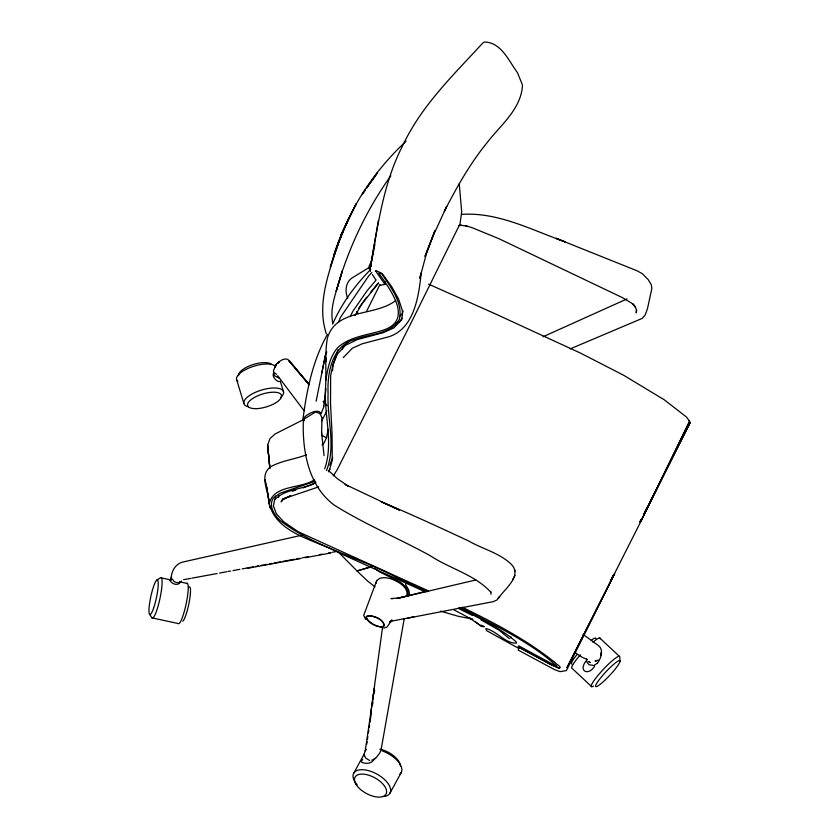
<?xml version="1.0" encoding="UTF-8"?>
<svg xmlns="http://www.w3.org/2000/svg" width="839" height="839" viewBox="0 0 839 839"><rect width="100%" height="100%" fill="white"/><g stroke="black" fill="none" stroke-linecap="round" stroke-linejoin="round"><path stroke-width="1.26" d="M324.683 468.791C333.607 443.527 324.2 415.714 325.385 389.653C326.749 372.589 324.452 355.317 327.336 338.379C335.925 308.06 375.264 316.712 395.683 300.519M425.247 591.82L340.089 553.383C316.471 540.106 276.576 534.128 269.256 503.61C269.088 491.948 258.36 475.314 270.882 466.62C282.03 460.517 294.888 459.311 306.581 454.748M369.066 268.69L369.118 266.152L371.09 261.894M326.539 437.738L321.935 435.389L321.61 434.497L321.956 417.581M332.58 370.691L332.8 365.636L337.97 349.873M278.579 497.475L278.695 495.43M321.893 417.633L319.921 413.627L315.663 411.928L303.372 419.521C302.134 450.207 308.133 486.18 334.667 505.382C365.133 524.459 398.598 538.292 430.082 555.617C449.631 568.548 474.937 574.778 490.972 592.324L490.521 591.568L491.077 594.306M326.004 388.835L323.539 407.576L321.043 413.868C318.338 406.024 299.901 418.147 303.97 420.045M302.984 419.049C306.759 389.852 312.874 360.235 327.462 334.352M370.786 713.024L382.605 626.859M366.79 744.13L367.146 741.645M367.503 739.149L367.86 736.652M370.439 271.343L369.894 270.043C377.707 227.39 382.804 183.5 403.276 144.476C421.944 105.116 453.542 74.912 482.519 43.303L484.386 42.013C501.271 42.202 508.801 61.016 517.453 72.647L522.477 85.012C521.418 109.091 500.201 125.41 486.63 143.228C469.735 164.119 456.531 187.579 444.292 211.407L446.663 206.425L433.26 235.549L425.079 256.252M384.87 281.484L384.965 284.463L385.395 281.904L384.965 284.463L379.889 285.281M368.405 732.866L368.782 730.287M369.16 727.707L369.548 725.127M369.926 722.547L371.258 713.507M372.589 704.477L372.967 701.897M374.299 692.857L374.676 690.277M586.629 658.877L586.954 662.202L589.03 664.75L594.064 665.484L597.221 663.292M372.81 699.065L374.372 688.441L365.238 750.811L364.304 753.349L364.451 755.991M378.379 220.51L369.894 270.043L374.928 244.233M325.773 380.445C327.692 368.824 329.8 356.46 337.949 347.388C350.733 335.978 368.824 335.128 384.367 329.769C413.732 319.103 389.306 288.543 378.903 273.294L379.532 272.748L381.902 273.996C390.649 287.316 403.276 302.564 399.301 319.502C390.492 334.583 370.534 333.544 355.841 339.176C332.171 344.892 327.147 372.443 328.08 393.271C326.864 418.703 336.366 446.065 326.486 470.522M404.199 618.867L381.063 749.909L379.648 753.181L375.746 758.246M407.827 618.165L493.175 601.657L496.856 600.032L499.645 596.697L498.251 598.312C504.795 588.758 523.421 575.365 510.542 563.577C498.754 552.723 482.299 548.895 468.686 540.977C439.626 527.5 410.617 513.898 380.99 501.712L399.448 510.091L345.112 484.407L348.657 486.452L337.572 478.849L330.073 471.927M328.206 429.222L326.539 437.538L323.885 443.254L322.061 444.922M316.125 401.231L325.375 355.432L326.801 351.856M321.851 372.81L325.375 355.432M373.858 758.97C372.537 763.836 365.668 764.077 361.819 762.357L361.347 761.445L362.658 759.337M376.092 583.273L376.742 580.557L379.91 578.249L383.192 577.704A17.168 8.537 25.7 0 1 391.404 578.994C398.315 581.574 408.834 587.248 406.852 596.057M403.108 310.954L402.521 313.325L400.245 315.884M420.045 277.342L421.147 272.99C418.818 297.006 413.826 331.562 385.437 337.666L362.112 343.822L352.432 348.185L343.298 357.592M636.749 310.346L636.14 312.8C637.252 309.329 634.987 306.078 632.679 303.697L635.563 307.189L631.631 303.152L622.318 297.583L498.985 238.727L472.147 227.694L465.414 225.639L466.945 225.964L460.244 225.272M419.773 278.433L426.422 253.64L434.917 230.673L425.048 256.252M328.898 471.948L332.275 460.296L332.024 432.662L330.524 403.874L330.639 375.453L333.188 364.304L337.498 353.943L345.469 345.28L357.414 339.543L383.224 332.663L393.994 327.818L400.895 320.477L402.374 315.842L402.374 310.64L398.598 299.041L391.761 286.823L382.217 273.587L376.868 270.966A2.118 1.133 40.5 0 0 376.187 271.721L384.965 284.463M323.812 406.317L323.76 405.772M275.349 367.031L276.241 364.346L279.146 362.154L276.912 363.57C279.995 360.801 285.753 356.439 289.445 360.822L309.213 384.356M376.742 580.557L363.686 615.386L365.657 619.444M338.62 242.681C329.308 271.291 316.293 303.728 326.319 333.691M329.758 465.288L332.758 457.433M339.05 241.538C352.705 203.258 376.365 168.838 406.076 141.235M338.641 322.04L340.529 317.268L368.426 276.293L371.782 272.497M273.388 370.712L276.241 364.346L275.727 365.332M375.379 271.396L375.788 270.525M406.642 582.329L405.52 584.657L408.624 589.691L409.369 593.1A18.353 9.26 26.5 0 1 408.918 595.05M428.624 284.18L494.098 313.304L580.955 353.324L623.545 375.211L664.121 399.7L686.533 417.067L689.564 421.356L641.29 520.61L566.944 667.729L614.683 573.561L566.388 670.623L560.012 671.64L554.506 669.585L518.187 650.078L518.471 649.48M689.564 421.356L640.723 521.459L690.004 422.709L689.239 420.685M342.281 349.066L343.99 345.616L348.458 341.599M366.517 311.437L379.962 284.526M282.89 498.408L281.128 501.911L283.183 499.562L289.382 496.258L290.714 495.776L283.876 498.649L318.705 486.872M321.568 421.304L326.843 410.795M332.653 324.064C341.662 303.55 355.033 285.302 370.744 269.413M643.943 513.898L646.89 508.046M649.847 502.204L690.004 422.709L643.922 513.992M350.167 316.502L353.03 310.996L366.926 290.997L376.103 280.006M179.242 581.867L179.672 583.199C176.756 585.947 171.513 583.619 169.908 580.399L171.617 576.676M597.483 663.271C600.745 658.678 603.902 650.34 598.899 645.957L583.105 634.399M353.68 773.306L364.262 753.925M390.009 793.086L401.21 772.562M512.807 579.298L515.031 575.481M354.907 315.705L362.186 303.582L378.337 283.288M333.335 475.87L337.278 469.588L411.267 322.533L460.045 223.803L461.681 211.732L459.248 183.741M390.03 622.653L387.073 627.016L383.748 628.096M586.042 661.017C577.861 671.357 588.758 676.213 594.578 666.176M365.227 189.992L362.312 194.197L365.206 190.107M366.674 187.884L377.477 172.75L366.643 188.072M358.599 308.448L366.633 297.205M390.848 175.75C365.982 210.599 347.629 249.959 336.198 291.185L342.228 270.892C338.358 287.798 329.14 305.113 332.726 322.784M510.731 637.923L511.119 636.885M389.789 622.622L391.876 620.042M370.544 292.371L378.473 282.827M402.626 318.306L400.172 321.18L395.788 323.424M375.411 758.152L373.995 759.725L371.834 760.124M273.892 372.747C270.745 376.386 278.108 383.329 280.299 381.179M406.338 596.424L407.544 594.861A17.042 8.589 26.5 0 0 407.576 590.687L406.401 588.286A17.042 8.589 26.5 0 0 400.528 582.36L378.809 571.474L374.739 568.223M389.516 622.528L391.855 620.346L389.516 622.528L392.358 621.017L413.711 616.854M328.227 470.931L330.063 469.263M181.528 581.112L179.053 582.748L176.337 582.476L174.103 581.532L172.037 578.784M156.725 580.158L160.322 577.903A20.681 3.346 -77.9 0 1 160.092 597.903A20.681 3.346 -77.9 0 1 151.964 617.882L178.099 623.492A20.681 3.346 -77.9 0 0 186.227 603.514A20.681 3.346 -77.9 0 0 186.457 583.524M371.184 266.257L353.492 277.069C345.752 280.939 344.504 290.955 347.776 298.285M169.898 579.864L170.967 579.864M302.334 420.213L275.098 433.983L270.011 438.514L267.61 445.194L269.791 467.208M627.048 298.894L543.001 336.764M314.457 479.803C300.708 489.064 273.692 484.46 269.256 503.61L267.599 492.545M315.915 482.425C302.869 489.777 285.512 488.623 274.636 499.635L273.43 506.001L276.346 513.751L283.666 521.795L298.401 531.832L428.33 590.834M570.163 348.898L642.338 318.348L645.201 314.929L647.467 308.658L651.893 288.343L651.211 284.547L648.096 279.481L642.244 273.661L637.137 270.819L556.058 238.318L565.077 241.831C531.748 230.043 497.926 211.879 461.534 214.375M302.973 487.889L313.524 483.988M315.359 481.208L280.048 493.217L273.189 498.261C268.386 505.98 274.301 514.947 279.922 520.379C314.573 547.164 359.029 557.138 397.172 577.83L427.733 591.715M292.287 491.245L295.852 490.123M370.062 566.87L357.036 571.002L367.576 581.049L375.002 586.849M337.635 551.359L357.005 570.919L372.013 566.807M409.117 595.512L396.847 598.459L423.716 591.841M475.923 579.938L398.819 598.081L390.932 598.543L392.704 598.679M302.208 535.125L182.399 562.14C175.55 563.965 171.513 571.107 171.198 577.735M330.702 552.995L305.291 557.694M217.102 573.53L191.9 578.165M219.598 573.068L227.086 571.684M228.334 571.453L230.662 571.023M232.99 570.593L239.807 569.335M274.343 562.969L280.593 561.815M283.089 561.354L294.332 559.277M296.828 558.816L299.324 558.355M301.83 557.893L308.07 556.739M242.146 568.905L253.409 566.828M255.916 566.367L258.422 565.906M260.929 565.444L263.425 564.983M264.684 564.752L267.096 564.301M269.508 563.86L271.93 563.42M319.533 554.621L322.103 554.149M328.531 552.964L331.101 552.492M332.391 552.251L336.145 551.559M300.834 558.512L247.536 568.318M183.584 579.676L190.705 578.386M458.534 225.618L462.09 225.313M472.913 619.172L458.178 616.266L440.475 611.138M161.392 577.914L171.345 580.053M180.06 581.92L187.527 583.524M278.915 378.106L274.405 375.641L273.629 371.016M558.994 668.19L549.849 664.048L519.53 647.572C517.789 647.656 517.852 644.992 519.446 646.145M587.111 659.412L582.486 657.482L574.914 652.49M462.247 607.216C494.727 623.125 527.154 640.031 555.408 662.852C555.838 663.985 562.927 667.466 559.204 668.222L551.842 665.023L519.593 647.54M458.86 607.814C478.419 618.081 499.551 627.299 516.258 641.94A4.877 1.793 28.4 0 1 516.289 643.146C505.277 643.586 496.625 630.813 485.833 628.558L486.515 630.582L518.995 648.547M458.797 608.621L472.336 615.406M481.303 625.412L484.03 626.785M453.459 609.607L472.095 619.465L468.928 617.609L482.173 626.723M461.135 607.709C492.808 624.51 531.318 642.338 556.802 666.218A1.248 0.535 28 0 1 555.953 665.998M481.376 625.286L484.082 626.702M520.086 646.586L554.894 665.411M481.072 619.906L499.289 630.32L509.336 638.636M481.041 625.988L475.031 621.489M369.674 760.522L365.762 758.131L364.671 756.023M588.433 661.415L590.236 662.579L588.978 661.667M599.707 637.944L619.266 656.255M591.715 686.732L572.156 668.421A20.681 3.041 -46.9 0 1 580.368 654.819M275.37 373.229L276.471 374.498M309.056 384.661L288.836 360.707L309.004 384.608M323.372 401.629L326.749 405.625M323.288 401.535L326.654 405.52M323.414 401.262L326.759 405.237M356.69 311.573L358.316 313.576M304.158 410.816L277.615 375.673M303.372 419.521L304.263 420.8M149.583 614.305L151.964 617.882M372.359 274.489L375.704 279.67M280.467 381.797L283.582 391.991M236.514 379.291L243.824 403.244M264.904 479.614L266.498 485.173M514.685 569.922L514.978 571.139M324.074 455.64L321.536 432.337M266.865 487.627L267.232 490.091M266.687 486.431L269.833 507.794M269.917 468.372L267.61 445.194L269.854 468.036M620 661.331A17.671 2.59 -46.9 0 0 602.098 676.119A17.671 2.59 -46.9 0 0 601.248 683.47A17.671 2.59 -46.9 0 0 620 661.331L619.79 657.084A20.681 3.041 -46.9 0 0 601.615 671.221A20.681 3.041 -46.9 0 0 593.582 686.071M325.972 357.729L326.13 361.609M275.297 495.922L275.307 499.069M248.354 406.768A20.681 7.855 -17 0 1 249.477 395.568A20.681 7.855 -17 0 1 276.083 388.038A20.681 7.855 -17 0 1 280.509 397.655M237.867 381.43A20.681 7.855 -17 0 1 249.068 367.954A20.681 7.855 -17 0 1 274.909 365.877M238.549 375.652A17.671 6.712 -17 0 1 251.826 364.996A17.671 6.712 -17 0 1 271.354 364.199M188.985 587.09A17.671 2.853 -77.9 0 1 189.32 601.469A17.671 2.853 -77.9 0 1 182.766 621.238M379.857 749.164A17.671 8.914 28.6 0 1 400.423 765.881M357.152 784.811A20.681 10.435 28.6 0 1 360.057 769.793A20.681 10.435 28.6 0 1 386.527 781.581A20.681 10.435 28.6 0 1 383.622 796.599M571.873 664.048A17.671 2.59 -46.9 0 1 576.854 654.829M591.212 640.367A17.671 2.59 -46.9 0 1 595.858 638.731M382.154 750.884A20.681 10.435 28.6 0 1 398.892 762.473A20.681 10.435 28.6 0 1 399.773 774.261M592.942 642.213A20.681 3.041 -46.9 0 1 600.231 638.773M366.108 617.158C368.195 623.629 376.774 627.163 383.245 626.817L384.461 625.579C382.678 614.84 353.544 611.442 373.365 624.268C388.142 632.365 385.699 619.717 374.834 616.906A10.037 3.796 27.6 0 0 369.401 615.606L366.517 616.35L366.108 617.158M335.904 248.753L330.283 267.211L340.97 235.193L349.108 217.616L335.904 248.753M338.337 242.177L333.985 254.941L343.413 230.127L338.337 242.177M350.031 216.095L340.97 235.193L356.218 203.814L350.031 216.095M613.257 575.323L610.373 581.207L613.257 575.313M640.986 519.74L639.811 522.078L640.986 519.761M365.353 750.601L366.024 749.426L365.353 750.601M598.28 660.293L595.25 661.006L598.28 660.293M601.06 654.735L600.902 652.91L601.102 655.49L601.06 654.735M256.986 408.624A17.671 6.712 -17 0 0 281.537 395.62A17.671 6.712 -17 0 0 255.15 397.046A17.671 6.712 -17 0 0 256.986 408.624M153.61 608.118A17.671 2.853 -77.9 0 0 157.638 580.169A17.671 2.853 -77.9 0 0 149.594 603.419A17.671 2.853 -77.9 0 0 153.61 608.118M356.156 784.57A17.671 8.914 28.6 0 0 383.968 796.064A17.671 8.914 28.6 0 0 371.446 776.18A17.671 8.914 28.6 0 0 356.156 784.57"/></g></svg>
